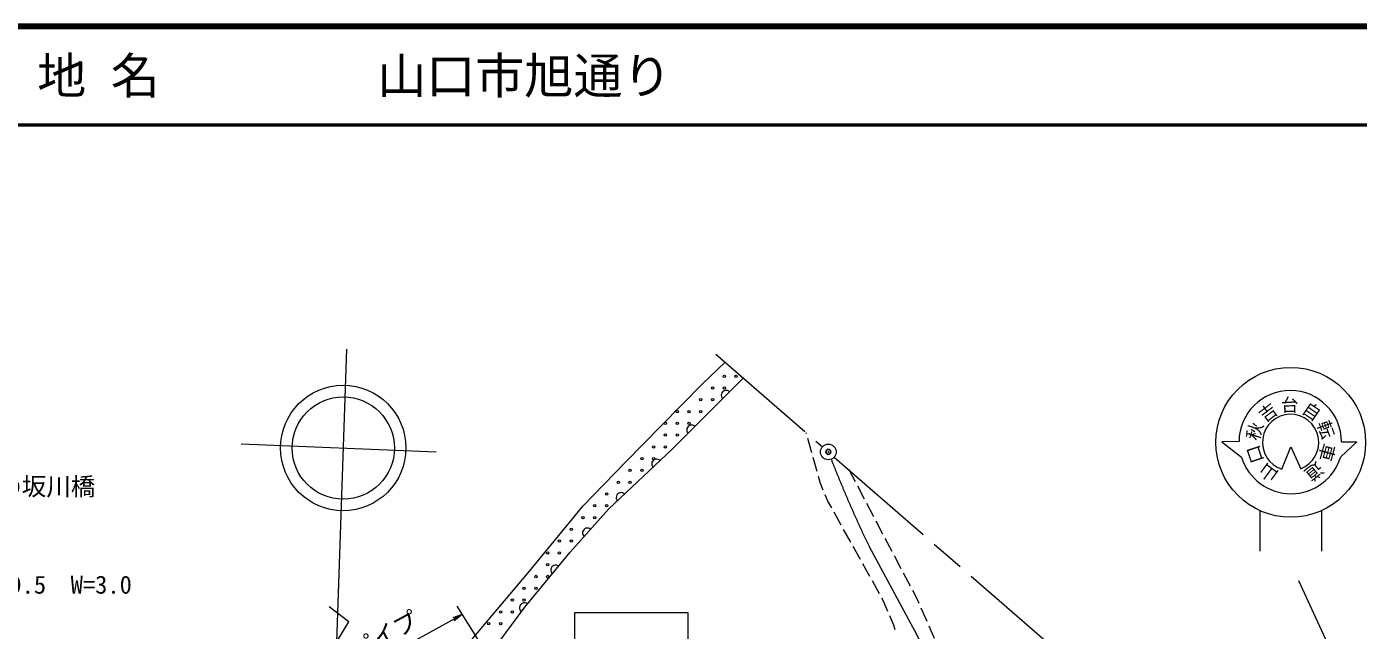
# Model space of a CAD drawing. Units: millimetres, scale not verified. Extents: x 40000 to 680000, y 20000 to 380000.
# Drawn here: x 369306 to 505006, y 318516 to 380000 of the extents above; entities that cross this region are included whole.
import ezdxf
from ezdxf.enums import TextEntityAlignment as Align

# ---------------------------------------------------------------- set-up
doc = ezdxf.new("R2010")
doc.units = ezdxf.units.MM
doc.header["$LTSCALE"] = 1000
doc.header["$PDMODE"] = 32
doc.header["$PDSIZE"] = 500
doc.linetypes.add('CHAIN', pattern=[18.5, 12, -1.5, 3.5, -1.5])
for name, color, linetype, lineweight in [('M-BGD', 7, 'Continuous', 13), ('M-BMK', 2, 'CHAIN', 13), ('M-BMK-SRVR', 3, 'Continuous', 13), ('M-STR-HTXT', 7, 'Continuous', 13), ('M-STR-STRC', 7, 'Continuous', 13), ('M-TTL', 2, 'Continuous', 140), ('M-TTL-LINE', 7, 'Continuous', 50)]:
    doc.layers.add(name, color=color, linetype=linetype, lineweight=lineweight)
doc.layers.add('M-OTRS', color=6, linetype='Continuous')
doc.layers.add('M-TTL-TXT', color=7, linetype='Continuous')
doc.styles.add('ＭＳ ゴシック', font='')
doc.styles.get('ＭＳ ゴシック').set_extended_font_data('MS Gothic')

msp = doc.modelspace()

# ---------------------------------------------------------------- linework, layer by layer
at = {"layer": 'M-BGD'}
for p, q in [((438190, 343610), (440483, 345835)), ((433973, 339352), (438190, 343610)), ((435100, 336952), (442340, 344220)), ((430320, 335645), (433973, 339352)), ((448782, 338531), (448751, 338642)), ((449319, 336605), (448916, 338050)), ((428603, 330848), (435100, 336952)), ((425995, 331173), (430320, 335645)), ((449856, 334678), (449453, 336123)), ((450195, 333462), (449990, 334196)), ((453754, 333629), (453109, 334851)), ((450482, 332783), (450195, 333462)), ((454688, 331861), (453987, 333187)), ((424799, 329709), (425995, 331173)), ((450950, 331679), (450677, 332323)), ((451340, 330979), (450950, 331679)), ((455622, 330092), (454921, 331419)), ((424704, 326466), (428603, 330848)), ((452315, 329233), (451584, 330543)), ((420377, 324350), (424799, 329709)), ((453289, 327486), (452558, 328796)), ((456556, 328324), (455855, 329650)), ((454263, 325740), (453533, 327050)), ((457490, 326555), (456789, 327882)), ((420081, 320875), (424704, 326466)), ((458424, 324787), (457723, 326113)), ((414314, 317162), (420377, 324350)), ((455238, 323993), (454507, 325303)), ((459358, 323018), (458657, 324345)), ((456212, 322246), (455481, 323556)), ((456632, 321494), (456456, 321810)), ((460081, 321649), (459591, 322576)), ((460261, 321235), (460081, 321649)), ((416787, 316433), (420081, 320875)), ((457072, 320444), (456632, 321494)), ((461059, 319401), (460461, 320777)), ((457659, 319046), (457266, 319983)), ((457801, 318584), (457659, 319046)), ((461804, 317690), (461259, 318943))]:
    msp.add_line(p, q, dxfattribs=at)
for centre in [(440401, 344401), (441600, 344400), (438000, 342001), (439201, 343200), (439201, 342000), (440401, 343201), (435600, 340800), (436800, 340800), (438000, 340801), (434401, 339601), (435600, 339600), (436801, 339600), (434401, 338401), (435601, 338400), (433201, 337201), (434401, 337201), (432001, 336000), (433201, 336001), (430800, 334801), (432001, 334800), (428400, 332400), (429600, 333600), (430800, 333601), (427200, 331201), (428401, 331200), (426001, 330001), (427201, 330001), (424801, 328800), (423600, 327601), (424801, 327600), (422400, 326400), (423600, 326401), (422400, 325200), (421201, 324000), (422401, 324000), (418801, 321601), (420001, 322801), (420001, 321601), (421200, 322800), (417601, 320400), (418801, 320400), (416400, 319201), (417600, 319201)]:
    msp.add_circle(centre, 120, dxfattribs=at)
for centre, start, end in [((440581, 342457), 44.87194, 225.34306), ((437067, 338930), 44.87194, 225.34306), ((433502, 335454), 42.97882, 223.44994), ((429873, 332044), 42.97882, 223.44994), ((426451, 328433), 48.10638, 228.5775), ((423206, 324657), 50.17277, 230.64389), ((420035, 320818), 50.61874, 233.67843)]:
    msp.add_arc(centre, 498, start, end, dxfattribs=at)
at = {"layer": 'M-BMK'}
for p, q in [((439541, 346655), (450393, 337214)), ((451600, 336163), (494885, 298504)), ((459434, 319161), (455176, 327005))]:
    msp.add_line(p, q, dxfattribs=at)
for centre, radius, start, end in [((572450, 383361), 130112, 201.37304, 205.66661), ((438822, 307461), 23701, 25.06904, 29.58156)]:
    msp.add_arc(centre, radius, start, end, dxfattribs=at)
at = {"layer": 'M-BMK-SRVR'}
for p, q in [((401903, 347145), (400885, 317316)), ((391153, 337501), (411033, 336705)), ((402147, 319371), (400142, 320921)), ((400885, 317316), (402147, 319371))]:
    msp.add_line(p, q, dxfattribs=at)
for centre, radius in [((401564, 337089), 6388), ((401569, 337080), 5211), ((450996, 336689), 800)]:
    msp.add_circle(centre, radius, dxfattribs=at)
at = {"layer": 'M-OTRS'}
msp.add_point((450996, 336689), dxfattribs=at)
at = {"layer": 'M-STR-HTXT'}
for p, q in [((413147, 320966), (438517, 280796)), ((393035, 308818), (413681, 320121)), ((413681, 320121), (412724, 319787)), ((413681, 320121), (412884, 319495))]:
    msp.add_line(p, q, dxfattribs=at)
at = {"layer": 'M-STR-STRC'}
for p, q in [((492848, 337758), (491080, 337718)), ((491080, 337718), (493094, 336153)), ((497201, 334936), (498121, 337194)), ((498121, 337194), (499132, 334982)), ((504859, 337728), (503204, 336182)), ((503290, 337710), (504859, 337728)), ((494980, 330707), (494980, 326576)), ((501262, 330707), (501262, 326576)), ((507521, 305073), (498928, 323547)), ((425179, 320329), (436693, 320329)), ((425179, 311989), (425179, 320329)), ((436693, 320329), (436693, 311989))]:
    msp.add_line(p, q, dxfattribs=at)
msp.add_circle((498112, 337664), 7630, dxfattribs=at)
for centre, radius, start, end in [((498068, 337716), 5222, 359.93402, 179.54548), ((498103, 337649), 2869, 291.1103, 251.6855), ((498145, 337718), 5288, 197.21134, 343.11438)]:
    msp.add_arc(centre, radius, start, end, dxfattribs=at)
at = {"layer": 'M-TTL'}
msp.add_line((680000, 380000), (40000, 380000), dxfattribs=at)
at = {"layer": 'M-TTL-LINE'}
msp.add_line((40000, 370000), (680000, 370000), dxfattribs=at)

# ---------------------------------------------------------------- texts
at = {"layer": 'M-STR-HTXT', "style": 'ＭＳ ゴシック'}
for s, p in [('一の坂川橋', (363810, 333168)), ('L=19.5\u3000W=3.0', (363810, 323168))]:
    msp.add_text(s, height=1833, dxfattribs=at).set_placement(p, align=Align.MIDDLE_LEFT)
msp.add_text('ガードパイプ', height=1833, rotation=28.699, dxfattribs=at).set_placement((403118, 314908), align=Align.BOTTOM_CENTER)
at = {"layer": 'M-STR-STRC', "style": 'ＭＳ ゴシック'}
for s, rotation, p in [('台', 1.398, (498010, 341480)), ('吉', 37.017, (495796, 340709)), ('自', 325.778, (500258, 340818)), ('秋', 72.637, (494446, 338793)), ('転', 290.159, (501700, 338970)), ('口', 108.256, (494464, 336449)), ('車', 254.539, (501796, 336628)), ('山', 143.876, (495844, 334554)), ('道', 218.595, (500503, 334669))]:
    msp.add_text(s, height=1320, rotation=rotation, dxfattribs=at).set_placement(p, align=Align.MIDDLE_CENTER)
at = {"layer": 'M-TTL-TXT', "style": 'ＭＳ ゴシック'}
for s, p in [('地 名', (370380, 375000)), ('山口市旭通り', (405024, 375000))]:
    msp.add_text(s, height=3666, dxfattribs=at).set_placement(p, align=Align.MIDDLE_LEFT)

doc.saveas('drawing.dxf')
